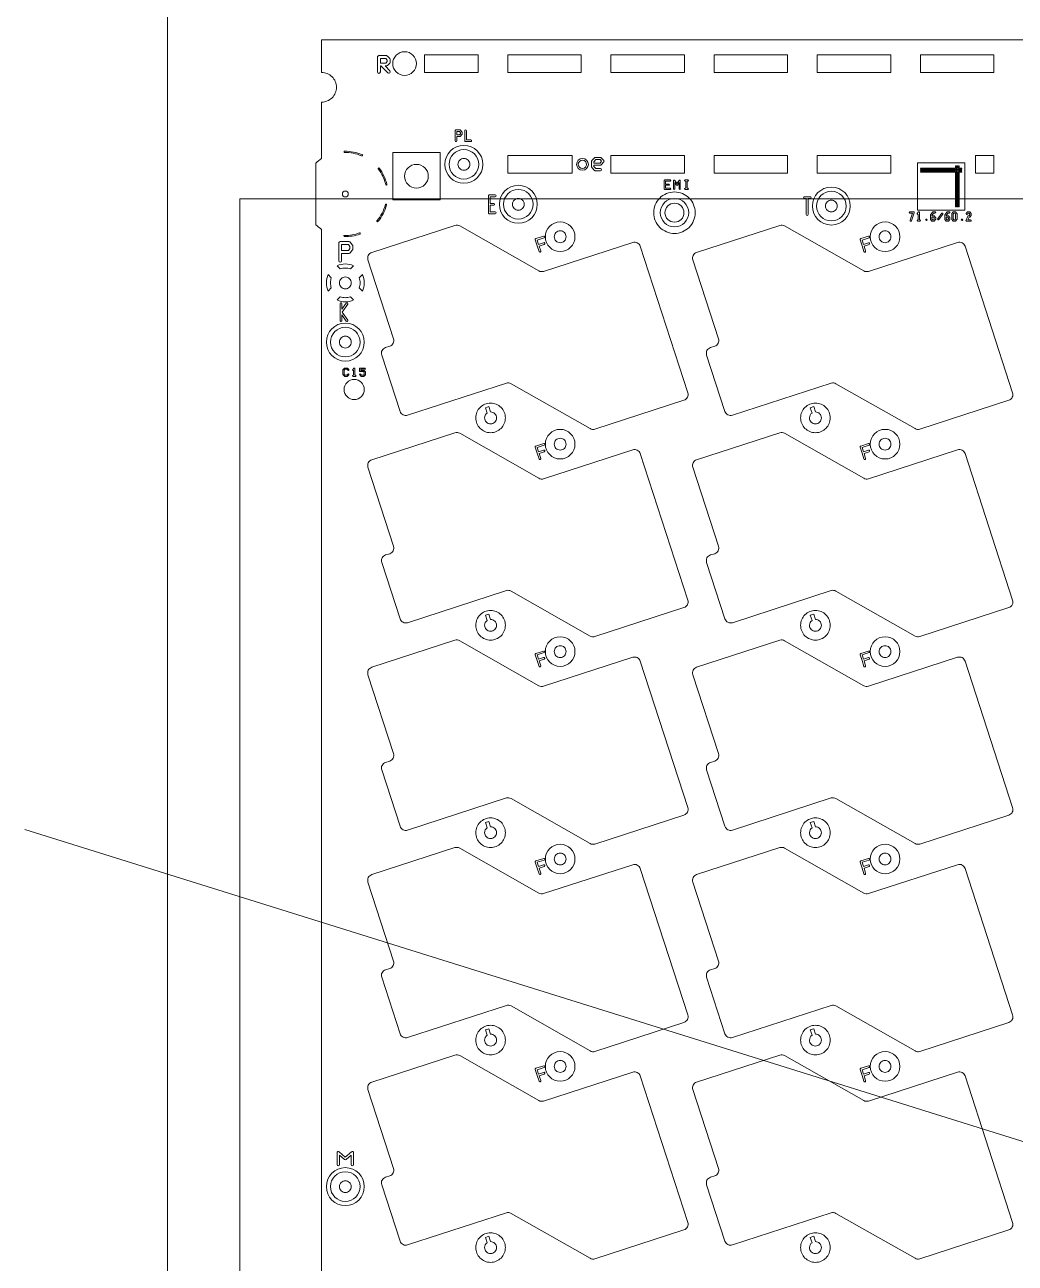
# Model space of a CAD drawing. Extents: x 3811 to 4077, y -444 to -307.
# Drawn here: x 4037.23 to 4045.59, y -376.53 to -366.08 of the extents above; entities that cross this region are included whole.
import ezdxf

# ---------------------------------------------------------------- set-up
doc = ezdxf.new("R2010")
doc.units = 0
doc.layers.get('0').update_dxf_attribs({"lineweight": 9})
doc.layers.add('備註', color=1, linetype='Continuous', lineweight=9)

msp = doc.modelspace()

# ---------------------------------------------------------------- linework, layer by layer
for p, q in [((4042.814, -367.467), (4042.802, -367.467)), ((4044.721, -367.667), (4044.698, -367.667)), ((4040.081, -368.325), (4040.054, -368.298))]:
    msp.add_line(p, q)
at = {"linetype": 'Continuous'}
for points in [[(4038.337, -408.525, -1), (4038.337, -408.485), (4038.437, -408.485), (4038.437, -406.805), (4038.437, -386.525), (4038.337, -386.525, -1), (4038.337, -386.485), (4038.437, -386.485), (4038.437, -366.205), (4038.437, -364.525), (4038.337, -364.525, -1), (4038.337, -364.485), (4038.437, -364.485), (4038.437, -362.355), (4039.737, -362.355), (4065.137, -362.355), (4066.437, -362.355), (4066.437, -364.485), (4066.537, -364.485, -1), (4066.537, -364.525), (4066.437, -364.525), (4066.437, -366.205)], [(4065.137, -366.205), (4039.737, -366.205), (4039.737, -366.48, -0.414215), (4039.862, -366.605, -0.414215), (4039.737, -366.73), (4039.737, -367.205, 0.044688), (4039.687, -367.246), (4039.687, -367.764, 0.044688), (4039.737, -367.804), (4039.737, -386.205, 0.044688), (4039.687, -386.246), (4039.687, -386.764, 0.044688), (4039.737, -386.804), (4039.737, -405.205, 0.044688)], [(4040.208, -366.475), (4040.208, -366.413), (4040.208, -366.351, -0.414226), (4040.221, -366.338), (4040.283, -366.338, -0.200077), (4040.292, -366.342), (4040.312, -366.363, -0.200077), (4040.316, -366.372), (4040.316, -366.392, -0.200077), (4040.312, -366.401), (4040.292, -366.422, -0.200077), (4040.283, -366.425), (4040.272, -366.425)], [(4040.272, -366.425), (4040.312, -366.466, -1), (4040.295, -366.484), (4040.236, -366.425), (4040.233, -366.425), (4040.233, -366.475, -1), (4040.208, -366.475)], [(4040.078, -367.173, -1), (4040.074, -367.183, 0.104909), (4039.931, -367.155, -1), (4039.931, -367.145)], [(4040.287, -367.424, -1), (4040.278, -367.426, 0.106282), (4040.215, -367.293)], [(4042.706, -367.462), (4042.706, -367.392, -0.742416), (4042.715, -367.39), (4042.734, -367.418)], [(4042.734, -367.418), (4042.753, -367.39, -0.742402), (4042.762, -367.392), (4042.762, -367.462, -1), (4042.752, -367.462), (4042.752, -367.409)], [(4042.802, -367.467, -1), (4042.802, -367.457), (4042.809, -367.457), (4042.809, -367.397), (4042.802, -367.397, -1), (4042.802, -367.387), (4042.814, -367.387), (4042.825, -367.387, -1), (4042.825, -367.397), (4042.819, -367.397), (4042.819, -367.457), (4042.825, -367.457, -1), (4042.825, -367.467), (4042.814, -367.467)], [(4042.716, -367.409), (4042.716, -367.462, -1), (4042.706, -367.462)], [(4042.752, -367.409), (4042.738, -367.43, -0.535214), (4042.73, -367.43), (4042.716, -367.409)], [(4040.204, -367.731, 0.111014), (4040.275, -367.595, -1), (4040.285, -367.598)], [(4044.698, -367.667, -1), (4044.698, -367.655), (4044.73, -367.655, -0.519146), (4044.735, -367.663), (4044.711, -367.731, -1), (4044.7, -367.727), (4044.721, -367.667)], [(4044.774, -367.735), (4044.766, -367.735, -1), (4044.766, -367.723), (4044.768, -367.723), (4044.768, -367.678, -0.727583), (4044.761, -367.669)], [(4044.761, -367.669), (4044.769, -367.658, -0.734049), (4044.78, -367.661), (4044.78, -367.723), (4044.782, -367.723, -1), (4044.782, -367.735), (4044.774, -367.735)], [(4045.172, -367.726), (4045.188, -367.693, -0.291832), (4045.194, -367.689), (4045.199, -367.689), (4045.204, -367.682), (4045.204, -367.674), (4045.199, -367.667), (4045.189, -367.667), (4045.183, -367.676, -1), (4045.173, -367.669), (4045.181, -367.658, -0.245285), (4045.186, -367.655), (4045.202, -367.655, -0.245298), (4045.207, -367.658), (4045.215, -367.669, -0.156461), (4045.216, -367.673), (4045.216, -367.684, -0.156474), (4045.215, -367.687), (4045.207, -367.699, -0.245285), (4045.202, -367.701), (4045.198, -367.701), (4045.187, -367.723)], [(4045.187, -367.723), (4045.21, -367.723, -1), (4045.21, -367.735), (4045.178, -367.735, -0.551305), (4045.172, -367.726)], [(4039.867, -368.111, -0.113254), (4039.937, -368.095, -0.113254), (4040.006, -368.111)], [(4040.006, -368.111), (4039.98, -368.137, 0.088223), (4039.937, -368.13, 0.088221), (4039.894, -368.137), (4039.867, -368.111)], [(4039.793, -368.185), (4039.819, -368.212, 0.088223), (4039.812, -368.255, 0.088221), (4039.819, -368.298), (4039.793, -368.325)], [(4040.054, -368.298, 0.088223), (4040.062, -368.255, 0.088221), (4040.054, -368.212), (4040.081, -368.185)], [(4040.081, -368.185, -0.113254), (4040.097, -368.255, -0.113254), (4040.081, -368.325)], [(4039.867, -368.399), (4039.894, -368.372, 0.088223), (4039.937, -368.38, 0.088221), (4039.98, -368.372), (4040.006, -368.399)], [(4040.006, -368.399, -0.113255), (4039.937, -368.415, -0.113253), (4039.867, -368.399)], [(4039.893, -368.574), (4039.893, -368.43, -1), (4039.908, -368.43), (4039.908, -368.478)], [(4039.908, -368.478), (4039.944, -368.426, -1), (4039.957, -368.434), (4039.91, -368.502), (4039.957, -368.57, -1), (4039.944, -368.578), (4039.908, -368.526)], [(4039.908, -368.526), (4039.908, -368.574, -1), (4039.893, -368.574)], [(4040.007, -368.991), (4040.006, -368.992, -1), (4039.999, -368.985)], [(4040.012, -369.044), (4040.002, -369.044, -1), (4040.002, -369.034), (4040.007, -369.034), (4040.007, -368.991)], [(4039.999, -368.985), (4040.009, -368.975, -0.669786), (4040.017, -368.979), (4040.017, -369.034), (4040.022, -369.034, -1), (4040.022, -369.044), (4040.012, -369.044)], [(4039.867, -375.694), (4039.867, -375.594, -0.63678), (4039.884, -375.587), (4039.937, -375.631), (4039.99, -375.587, -0.63678), (4040.007, -375.594), (4040.007, -375.694, -1), (4039.987, -375.694), (4039.987, -375.616)], [(4039.887, -375.616), (4039.887, -375.694, -1), (4039.867, -375.694)], [(4039.987, -375.616), (4039.943, -375.652, -0.362064), (4039.931, -375.652), (4039.887, -375.616)]]:
    msp.add_lwpolyline(points, format="xyb", dxfattribs=at)
for points in [[(4040.337, -366.405, -0.414216), (4040.437, -366.305, -0.414216), (4040.537, -366.405, -0.414216), (4040.437, -366.505, -0.414216)], [(4040.864, -367.056), (4040.864, -367.014), (4040.864, -366.971, -0.414239), (4040.871, -366.964), (4040.904, -366.964, -0.234442), (4040.909, -366.967), (4040.92, -366.981, -0.166397), (4040.922, -366.985), (4040.922, -366.999, -0.166398), (4040.92, -367.004), (4040.909, -367.018, -0.234442), (4040.904, -367.021), (4040.878, -367.021), (4040.878, -367.056, -1)], [(4040.944, -367.056), (4040.944, -366.971, -1), (4040.958, -366.971), (4040.958, -367.049), (4040.995, -367.049, -1), (4040.995, -367.063), (4040.951, -367.063, -0.414239)], [(4040.437, -367.355, 0.414216), (4040.537, -367.455, 0.414216), (4040.637, -367.355, 0.414216), (4040.537, -367.255, 0.414216)], [(4040.887, -367.255, -0.414217), (4040.937, -367.205, -0.414217), (4040.987, -367.255, -0.414217), (4040.937, -367.305, -0.414217)], [(4042.014, -367.276), (4042.014, -367.253), (4042.014, -367.229, -0.190123), (4042.017, -367.223), (4042.038, -367.2, -0.209079), (4042.045, -367.197), (4042.089, -367.197, -0.209079), (4042.095, -367.2), (4042.117, -367.223, -0.394811), (4042.117, -367.235), (4042.095, -367.259, -0.209905), (4042.089, -367.262), (4042.032, -367.262), (4042.032, -367.273), (4042.049, -367.291), (4042.089, -367.291, -1), (4042.089, -367.309), (4042.045, -367.309, -0.209079), (4042.038, -367.306), (4042.017, -367.282, -0.190123)], [(4044.792, -367.321), (4045.082, -367.321), (4045.082, -367.611, 1), (4045.089, -367.611), (4045.089, -367.321), (4045.095, -367.321), (4045.095, -367.611, 1), (4045.102, -367.611), (4045.102, -367.321), (4045.108, -367.321), (4045.108, -367.611, 1), (4045.115, -367.611), (4045.115, -367.321), (4045.132, -367.321, 1), (4045.132, -367.314), (4045.115, -367.314), (4045.115, -367.308), (4045.132, -367.308, 1), (4045.132, -367.3), (4045.115, -367.3), (4045.115, -367.294), (4045.132, -367.294, 1), (4045.132, -367.287), (4045.115, -367.287), (4045.115, -367.27, 1), (4045.108, -367.27), (4045.108, -367.287), (4045.102, -367.287), (4045.102, -367.27, 1), (4045.095, -367.27), (4045.095, -367.287), (4045.089, -367.287), (4045.089, -367.27, 1), (4045.082, -367.27), (4045.082, -367.287), (4044.792, -367.287, 1), (4044.792, -367.294), (4045.082, -367.294), (4045.082, -367.3), (4044.792, -367.3, 1), (4044.792, -367.308), (4045.082, -367.308), (4045.082, -367.314), (4044.792, -367.314, 1)], [(4042.626, -367.462), (4042.626, -367.427), (4042.626, -367.392, -0.414253), (4042.631, -367.387), (4042.677, -367.387, -1), (4042.677, -367.397), (4042.636, -367.397), (4042.636, -367.422), (4042.665, -367.422, -1), (4042.665, -367.432), (4042.636, -367.432), (4042.636, -367.457), (4042.677, -367.457, -1), (4042.677, -367.467), (4042.631, -367.467, -0.414253)], [(4039.912, -367.505, -0.414222), (4039.937, -367.48, -0.414222), (4039.962, -367.505, -0.414222), (4039.937, -367.53, -0.414222)], [(4042.538, -367.663, -0.414215), (4042.713, -367.488, -0.414215), (4042.888, -367.663, -0.414215), (4042.713, -367.838, -0.414215)], [(4041.144, -367.665), (4041.144, -367.593), (4041.144, -367.521, -0.414241), (4041.152, -367.513), (4041.202, -367.513, -1), (4041.202, -367.528), (4041.159, -367.528), (4041.159, -367.585), (4041.189, -367.585, -1), (4041.189, -367.6), (4041.159, -367.6), (4041.159, -367.657), (4041.202, -367.657, -1), (4041.202, -367.672), (4041.152, -367.672, -0.414241)], [(4041.346, -367.592, -0.414217), (4041.396, -367.542, -0.414217), (4041.446, -367.592, -0.414217), (4041.396, -367.642, -0.414217)], [(4043.808, -367.543, -1), (4043.808, -367.528), (4043.833, -367.528), (4043.858, -367.528, -1), (4043.858, -367.543), (4043.84, -367.543), (4043.84, -367.679, -1), (4043.825, -367.679), (4043.825, -367.543)], [(4043.986, -367.607, -0.414217), (4044.036, -367.557, -0.414217), (4044.086, -367.607, -0.414217), (4044.036, -367.657, -0.414217)], [(4044.872, -367.718), (4044.872, -367.695), (4044.872, -367.684, -0.156474), (4044.873, -367.68), (4044.889, -367.658, -0.245285), (4044.894, -367.655), (4044.91, -367.655, -1), (4044.91, -367.667), (4044.897, -367.667), (4044.884, -367.686), (4044.884, -367.689), (4044.902, -367.689, -0.245298), (4044.907, -367.692), (4044.915, -367.703, -0.156461), (4044.916, -367.706), (4044.916, -367.718, -0.156474), (4044.915, -367.721), (4044.907, -367.732, -0.245285), (4044.902, -367.735), (4044.886, -367.735, -0.245298), (4044.881, -367.732), (4044.873, -367.721, -0.156461)], [(4044.933, -367.714), (4044.965, -367.669, -1), (4044.975, -367.676), (4044.943, -367.721, -1)], [(4044.992, -367.718), (4044.992, -367.695), (4044.992, -367.684, -0.156474), (4044.993, -367.68), (4045.009, -367.658, -0.245285), (4045.014, -367.655), (4045.03, -367.655, -1), (4045.03, -367.667), (4045.017, -367.667), (4045.004, -367.686), (4045.004, -367.689), (4045.022, -367.689, -0.245298), (4045.027, -367.692), (4045.035, -367.703, -0.156461), (4045.036, -367.706), (4045.036, -367.718, -0.156474), (4045.035, -367.721), (4045.027, -367.732, -0.245285), (4045.022, -367.735), (4045.006, -367.735, -0.245298), (4045.001, -367.732), (4044.993, -367.721, -0.156461)], [(4045.052, -367.718), (4045.052, -367.673, -0.156474), (4045.053, -367.669), (4045.061, -367.658, -0.245285), (4045.066, -367.655), (4045.082, -367.655, -0.245298), (4045.087, -367.658), (4045.095, -367.669, -0.156461), (4045.096, -367.673), (4045.096, -367.718, -0.156474), (4045.095, -367.721), (4045.087, -367.732, -0.245285), (4045.082, -367.735), (4045.066, -367.735, -0.245298), (4045.061, -367.732), (4045.053, -367.721, -0.156461)], [(4040.128, -368.061, -0.41422), (4040.16, -367.998), (4040.862, -367.77, -0.211093), (4040.902, -367.774), (4041.569, -368.154, 0.211093), (4041.609, -368.158), (4042.361, -367.914, -0.41422), (4042.424, -367.946), (4042.825, -369.182, -0.414215), (4042.793, -369.245), (4042.042, -369.49, -0.211093), (4042.002, -369.485), (4041.335, -369.106, 0.211091), (4041.295, -369.101), (4040.462, -369.372, -0.414218), (4040.399, -369.34), (4040.244, -368.864, -0.414217), (4040.276, -368.801), (4040.312, -368.79, 0.414216), (4040.344, -368.727)], [(4042.868, -368.061, -0.41422), (4042.9, -367.998), (4043.602, -367.77, -0.211093), (4043.642, -367.774), (4044.309, -368.154, 0.211093), (4044.349, -368.158), (4045.101, -367.914, -0.41422), (4045.164, -367.946), (4045.565, -369.182, -0.414215), (4045.533, -369.245), (4044.782, -369.49, -0.211093), (4044.742, -369.485), (4044.075, -369.106, 0.211091), (4044.035, -369.101), (4043.202, -369.372, -0.414218), (4043.139, -369.34), (4042.984, -368.864, -0.414217), (4043.016, -368.801), (4043.052, -368.79, 0.414216), (4043.084, -368.727)], [(4039.881, -368.069), (4039.881, -367.995), (4039.881, -367.92, -0.414226), (4039.894, -367.907), (4039.969, -367.907, -0.235848), (4039.979, -367.912), (4039.998, -367.937, -0.163746), (4040, -367.944), (4040, -367.97, -0.163734), (4039.998, -367.977), (4039.979, -368.002, -0.23584), (4039.969, -368.007), (4039.906, -368.007), (4039.906, -368.069, -1)], [(4039.93, -367.865, -1), (4039.931, -367.855, 0.091818), (4040.056, -367.834, -1), (4040.06, -367.843, -0.091818)], [(4041.539, -367.892, -0.414237), (4041.544, -367.882), (4041.61, -367.861, -1), (4041.614, -367.875), (4041.555, -367.894), (4041.567, -367.93), (4041.609, -367.916, -1), (4041.614, -367.93), (4041.572, -367.944), (4041.585, -367.986, -1), (4041.571, -367.991), (4041.555, -367.942), (4041.555, -367.942)], [(4041.699, -367.866, 0.414217), (4041.749, -367.916, 0.414217), (4041.799, -367.866, 0.414217), (4041.749, -367.816, 0.414217)], [(4044.279, -367.892, -0.414237), (4044.284, -367.882), (4044.35, -367.861, -1), (4044.354, -367.875), (4044.295, -367.894), (4044.307, -367.93), (4044.349, -367.916, -1), (4044.354, -367.93), (4044.312, -367.944), (4044.325, -367.986, -1), (4044.311, -367.991), (4044.295, -367.942), (4044.295, -367.942)], [(4044.439, -367.866, 0.414217), (4044.489, -367.916, 0.414217), (4044.539, -367.866, 0.414217), (4044.489, -367.816, 0.414217)], [(4039.887, -368.255, -0.414217), (4039.937, -368.205, -0.414217), (4039.987, -368.255, -0.414217), (4039.937, -368.305, -0.414217)], [(4039.887, -368.755, -0.414217), (4039.937, -368.705, -0.414217), (4039.987, -368.755, -0.414217), (4039.937, -368.805, -0.414217)], [(4039.917, -369.029), (4039.917, -368.989, -0.200121), (4039.919, -368.985), (4039.929, -368.975, -0.200121), (4039.932, -368.974), (4039.952, -368.974, -0.200121), (4039.956, -368.975), (4039.966, -368.985, -1), (4039.959, -368.992), (4039.95, -368.984), (4039.934, -368.984), (4039.927, -368.991), (4039.927, -369.027), (4039.934, -369.034), (4039.95, -369.034), (4039.959, -369.025, -1), (4039.966, -369.032), (4039.956, -369.042, -0.200121), (4039.952, -369.044), (4039.932, -369.044, -0.200121), (4039.929, -369.042), (4039.919, -369.032, -0.200121)], [(4040.057, -368.999), (4040.057, -368.979, -0.414253), (4040.062, -368.974), (4040.102, -368.974, -1), (4040.102, -368.984), (4040.067, -368.984), (4040.067, -368.994), (4040.092, -368.994, -0.200121), (4040.096, -368.995), (4040.106, -369.005, -0.200121), (4040.107, -369.009), (4040.107, -369.029, -0.200121), (4040.106, -369.032), (4040.096, -369.042, -0.200121), (4040.092, -369.044), (4040.072, -369.044, -0.200121), (4040.069, -369.042), (4040.059, -369.032, -1), (4040.066, -369.025), (4040.074, -369.034), (4040.09, -369.034), (4040.097, -369.027), (4040.097, -369.011), (4040.09, -369.004), (4040.062, -369.004, -0.414253)], [(4039.927, -369.155, -0.414215), (4040.012, -369.07, -0.414215), (4040.097, -369.155, -0.414215), (4040.012, -369.24, -0.414215)], [(4041.037, -369.394, -0.414215), (4041.162, -369.269, -0.414215), (4041.287, -369.394, -0.414215), (4041.162, -369.519, -0.414215)], [(4041.112, -369.394, 0.414217), (4041.162, -369.444, 0.414217), (4041.212, -369.394, 0.414217), (4041.162, -369.344, 0.002897), (4041.161, -369.344), (4041.147, -369.299), (4041.118, -369.308), (4041.133, -369.353, 0.242589)], [(4043.777, -369.394, -0.414215), (4043.902, -369.269, -0.414215), (4044.027, -369.394, -0.414215), (4043.902, -369.519, -0.414215)], [(4043.852, -369.394, 0.414217), (4043.902, -369.444, 0.414217), (4043.952, -369.394, 0.414217), (4043.902, -369.344, 0.002897), (4043.901, -369.344), (4043.887, -369.299), (4043.858, -369.308), (4043.873, -369.353, 0.242589)], [(4040.128, -369.811, -0.41422), (4040.16, -369.748), (4040.862, -369.52, -0.211093), (4040.902, -369.524), (4041.569, -369.904, 0.211093), (4041.609, -369.908), (4042.361, -369.664, -0.41422), (4042.424, -369.696), (4042.825, -370.932, -0.414215), (4042.793, -370.995), (4042.042, -371.24, -0.211093), (4042.002, -371.235), (4041.335, -370.856, 0.211091), (4041.295, -370.851), (4040.462, -371.122, -0.414218), (4040.399, -371.09), (4040.244, -370.614, -0.414217), (4040.276, -370.551), (4040.312, -370.54, 0.414216), (4040.344, -370.477)], [(4041.699, -369.616, 0.414217), (4041.749, -369.666, 0.414217), (4041.799, -369.616, 0.414217), (4041.749, -369.566, 0.414217)], [(4042.868, -369.811, -0.41422), (4042.9, -369.748), (4043.602, -369.52, -0.211093), (4043.642, -369.524), (4044.309, -369.904, 0.211093), (4044.349, -369.908), (4045.101, -369.664, -0.41422), (4045.164, -369.696), (4045.565, -370.932, -0.414215), (4045.533, -370.995), (4044.782, -371.24, -0.211093), (4044.742, -371.235), (4044.075, -370.856, 0.211091), (4044.035, -370.851), (4043.202, -371.122, -0.414218), (4043.139, -371.09), (4042.984, -370.614, -0.414217), (4043.016, -370.551), (4043.052, -370.54, 0.414216), (4043.084, -370.477)], [(4044.439, -369.616, 0.414217), (4044.489, -369.666, 0.414217), (4044.539, -369.616, 0.414217), (4044.489, -369.566, 0.414217)], [(4041.539, -369.642, -0.414237), (4041.544, -369.632), (4041.61, -369.611, -1), (4041.614, -369.625), (4041.555, -369.644), (4041.567, -369.68), (4041.609, -369.666, -1), (4041.614, -369.68), (4041.572, -369.694), (4041.585, -369.736, -1), (4041.571, -369.741), (4041.555, -369.692), (4041.555, -369.692)], [(4044.279, -369.642, -0.414237), (4044.284, -369.632), (4044.35, -369.611, -1), (4044.354, -369.625), (4044.295, -369.644), (4044.307, -369.68), (4044.349, -369.666, -1), (4044.354, -369.68), (4044.312, -369.694), (4044.325, -369.736, -1), (4044.311, -369.741), (4044.295, -369.692), (4044.295, -369.692)], [(4041.037, -371.144, -0.414215), (4041.162, -371.019, -0.414215), (4041.287, -371.144, -0.414215), (4041.162, -371.269, -0.414215)], [(4043.777, -371.144, -0.414215), (4043.902, -371.019, -0.414215), (4044.027, -371.144, -0.414215), (4043.902, -371.269, -0.414215)], [(4041.112, -371.144, 0.414217), (4041.162, -371.194, 0.414217), (4041.212, -371.144, 0.414217), (4041.162, -371.094, 0.002897), (4041.161, -371.094), (4041.147, -371.049), (4041.118, -371.058), (4041.133, -371.103, 0.242589)], [(4043.852, -371.144, 0.414217), (4043.902, -371.194, 0.414217), (4043.952, -371.144, 0.414217), (4043.902, -371.094, 0.002897), (4043.901, -371.094), (4043.887, -371.049), (4043.858, -371.058), (4043.873, -371.103, 0.242589)], [(4040.128, -371.561, -0.41422), (4040.16, -371.498), (4040.862, -371.27, -0.211093), (4040.902, -371.274), (4041.569, -371.654, 0.211093), (4041.609, -371.658), (4042.361, -371.414, -0.41422), (4042.424, -371.446), (4042.825, -372.682, -0.414215), (4042.793, -372.745), (4042.042, -372.99, -0.211093), (4042.002, -372.985), (4041.335, -372.606, 0.211091), (4041.295, -372.601), (4040.462, -372.872, -0.414218), (4040.399, -372.84), (4040.244, -372.364, -0.414217), (4040.276, -372.301), (4040.312, -372.29, 0.414216), (4040.344, -372.227)], [(4041.699, -371.366, 0.414217), (4041.749, -371.416, 0.414217), (4041.799, -371.366, 0.414217), (4041.749, -371.316, 0.414217)], [(4042.868, -371.561, -0.41422), (4042.9, -371.498), (4043.602, -371.27, -0.211093), (4043.642, -371.274), (4044.309, -371.654, 0.211093), (4044.349, -371.658), (4045.101, -371.414, -0.41422), (4045.164, -371.446), (4045.565, -372.682, -0.414215), (4045.533, -372.745), (4044.782, -372.99, -0.211093), (4044.742, -372.985), (4044.075, -372.606, 0.211091), (4044.035, -372.601), (4043.202, -372.872, -0.414218), (4043.139, -372.84), (4042.984, -372.364, -0.414217), (4043.016, -372.301), (4043.052, -372.29, 0.414216), (4043.084, -372.227)], [(4044.439, -371.366, 0.414217), (4044.489, -371.416, 0.414217), (4044.539, -371.366, 0.414217), (4044.489, -371.316, 0.414217)], [(4041.539, -371.392, -0.414237), (4041.544, -371.382), (4041.61, -371.361, -1), (4041.614, -371.375), (4041.555, -371.394), (4041.567, -371.43), (4041.609, -371.416, -1), (4041.614, -371.43), (4041.572, -371.444), (4041.585, -371.486, -1), (4041.571, -371.491), (4041.555, -371.442), (4041.555, -371.442)], [(4044.279, -371.392, -0.414237), (4044.284, -371.382), (4044.35, -371.361, -1), (4044.354, -371.375), (4044.295, -371.394), (4044.307, -371.43), (4044.349, -371.416, -1), (4044.354, -371.43), (4044.312, -371.444), (4044.325, -371.486, -1), (4044.311, -371.491), (4044.295, -371.442), (4044.295, -371.442)], [(4041.037, -372.894, -0.414215), (4041.162, -372.769, -0.414215), (4041.287, -372.894, -0.414215), (4041.162, -373.019, -0.414215)], [(4041.112, -372.894, 0.414217), (4041.162, -372.944, 0.414217), (4041.212, -372.894, 0.414217), (4041.162, -372.844, 0.002897), (4041.161, -372.844), (4041.147, -372.799), (4041.118, -372.808), (4041.133, -372.853, 0.242589)], [(4043.777, -372.894, -0.414215), (4043.902, -372.769, -0.414215), (4044.027, -372.894, -0.414215), (4043.902, -373.019, -0.414215)], [(4043.852, -372.894, 0.414217), (4043.902, -372.944, 0.414217), (4043.952, -372.894, 0.414217), (4043.902, -372.844, 0.002897), (4043.901, -372.844), (4043.887, -372.799), (4043.858, -372.808), (4043.873, -372.853, 0.242589)], [(4040.128, -373.311, -0.41422), (4040.16, -373.248), (4040.862, -373.02, -0.211093), (4040.902, -373.024), (4041.569, -373.404, 0.211093), (4041.609, -373.408), (4042.361, -373.164, -0.41422), (4042.424, -373.196), (4042.825, -374.432, -0.414215), (4042.793, -374.495), (4042.042, -374.74, -0.211093), (4042.002, -374.735), (4041.335, -374.356, 0.211091), (4041.295, -374.351), (4040.462, -374.622, -0.414218), (4040.399, -374.59), (4040.244, -374.114, -0.414217), (4040.276, -374.051), (4040.312, -374.04, 0.414216), (4040.344, -373.977)], [(4042.868, -373.311, -0.41422), (4042.9, -373.248), (4043.602, -373.02, -0.211093), (4043.642, -373.024), (4044.309, -373.404, 0.211093), (4044.349, -373.408), (4045.101, -373.164, -0.41422), (4045.164, -373.196), (4045.565, -374.432, -0.414215), (4045.533, -374.495), (4044.782, -374.74, -0.211093), (4044.742, -374.735), (4044.075, -374.356, 0.211091), (4044.035, -374.351), (4043.202, -374.622, -0.414218), (4043.139, -374.59), (4042.984, -374.114, -0.414217), (4043.016, -374.051), (4043.052, -374.04, 0.414216), (4043.084, -373.977)], [(4041.539, -373.142, -0.414237), (4041.544, -373.132), (4041.61, -373.111, -1), (4041.614, -373.125), (4041.555, -373.144), (4041.567, -373.18), (4041.609, -373.166, -1), (4041.614, -373.18), (4041.572, -373.194), (4041.585, -373.236, -1), (4041.571, -373.241), (4041.555, -373.192), (4041.555, -373.192)], [(4041.699, -373.116, 0.414217), (4041.749, -373.166, 0.414217), (4041.799, -373.116, 0.414217), (4041.749, -373.066, 0.414217)], [(4044.279, -373.142, -0.414237), (4044.284, -373.132), (4044.35, -373.111, -1), (4044.354, -373.125), (4044.295, -373.144), (4044.307, -373.18), (4044.349, -373.166, -1), (4044.354, -373.18), (4044.312, -373.194), (4044.325, -373.236, -1), (4044.311, -373.241), (4044.295, -373.192), (4044.295, -373.192)], [(4044.439, -373.116, 0.414217), (4044.489, -373.166, 0.414217), (4044.539, -373.116, 0.414217), (4044.489, -373.066, 0.414217)], [(4041.037, -374.644, -0.414215), (4041.162, -374.519, -0.414215), (4041.287, -374.644, -0.414215), (4041.162, -374.769, -0.414215)], [(4041.112, -374.644, 0.414217), (4041.162, -374.694, 0.414217), (4041.212, -374.644, 0.414217), (4041.162, -374.594, 0.002897), (4041.161, -374.594), (4041.147, -374.549), (4041.118, -374.558), (4041.133, -374.603, 0.242589)], [(4043.777, -374.644, -0.414215), (4043.902, -374.519, -0.414215), (4044.027, -374.644, -0.414215), (4043.902, -374.769, -0.414215)], [(4043.852, -374.644, 0.414217), (4043.902, -374.694, 0.414217), (4043.952, -374.644, 0.414217), (4043.902, -374.594, 0.002897), (4043.901, -374.594), (4043.887, -374.549), (4043.858, -374.558), (4043.873, -374.603, 0.242589)], [(4040.128, -375.061, -0.41422), (4040.16, -374.998), (4040.862, -374.77, -0.211093), (4040.902, -374.774), (4041.569, -375.154, 0.211093), (4041.609, -375.158), (4042.361, -374.914, -0.41422), (4042.424, -374.946), (4042.825, -376.182, -0.414215), (4042.793, -376.245), (4042.042, -376.49, -0.211093), (4042.002, -376.485), (4041.335, -376.106, 0.211091), (4041.295, -376.101), (4040.462, -376.372, -0.414218), (4040.399, -376.34), (4040.244, -375.864, -0.414217), (4040.276, -375.801), (4040.312, -375.79, 0.414216), (4040.344, -375.727)], [(4042.868, -375.061, -0.41422), (4042.9, -374.998), (4043.602, -374.77, -0.211093), (4043.642, -374.774), (4044.309, -375.154, 0.211093), (4044.349, -375.158), (4045.101, -374.914, -0.41422), (4045.164, -374.946), (4045.565, -376.182, -0.414215), (4045.533, -376.245), (4044.782, -376.49, -0.211093), (4044.742, -376.485), (4044.075, -376.106, 0.211091), (4044.035, -376.101), (4043.202, -376.372, -0.414218), (4043.139, -376.34), (4042.984, -375.864, -0.414217), (4043.016, -375.801), (4043.052, -375.79, 0.414216), (4043.084, -375.727)], [(4041.539, -374.892, -0.414237), (4041.544, -374.882), (4041.61, -374.861, -1), (4041.614, -374.875), (4041.555, -374.894), (4041.567, -374.93), (4041.609, -374.916, -1), (4041.614, -374.93), (4041.572, -374.944), (4041.585, -374.986, -1), (4041.571, -374.991), (4041.555, -374.942), (4041.555, -374.942)], [(4041.699, -374.866, 0.414217), (4041.749, -374.916, 0.414217), (4041.799, -374.866, 0.414217), (4041.749, -374.816, 0.414217)], [(4044.279, -374.892, -0.414237), (4044.284, -374.882), (4044.35, -374.861, -1), (4044.354, -374.875), (4044.295, -374.894), (4044.307, -374.93), (4044.349, -374.916, -1), (4044.354, -374.93), (4044.312, -374.944), (4044.325, -374.986, -1), (4044.311, -374.991), (4044.295, -374.942), (4044.295, -374.942)], [(4044.439, -374.866, 0.414217), (4044.489, -374.916, 0.414217), (4044.539, -374.866, 0.414217), (4044.489, -374.816, 0.414217)], [(4039.887, -375.88, -0.414217), (4039.937, -375.83, -0.414217), (4039.987, -375.88, -0.414217), (4039.937, -375.93, -0.414217)], [(4041.037, -376.394, -0.414215), (4041.162, -376.269, -0.414215), (4041.287, -376.394, -0.414215), (4041.162, -376.519, -0.414215)], [(4043.777, -376.394, -0.414215), (4043.902, -376.269, -0.414215), (4044.027, -376.394, -0.414215), (4043.902, -376.519, -0.414215)], [(4041.112, -376.394, 0.414217), (4041.162, -376.444, 0.414217), (4041.212, -376.394, 0.414217), (4041.162, -376.344, 0.002897), (4041.161, -376.344), (4041.147, -376.299), (4041.118, -376.308), (4041.133, -376.353, 0.242589)], [(4043.852, -376.394, 0.414217), (4043.902, -376.444, 0.414217), (4043.952, -376.394, 0.414217), (4043.902, -376.344, 0.002897), (4043.901, -376.344), (4043.887, -376.299), (4043.858, -376.308), (4043.873, -376.353, 0.242589)]]:
    msp.add_lwpolyline(points, format="xyb", close=True, dxfattribs=at)
for points in [[(4040.606, -366.48), (4040.606, -366.33), (4041.057, -366.33), (4041.057, -366.48)], [(4041.307, -366.48), (4041.307, -366.33), (4041.927, -366.33), (4041.927, -366.48)], [(4042.177, -366.48), (4042.177, -366.33), (4042.797, -366.33), (4042.797, -366.48)], [(4043.047, -366.48), (4043.047, -366.33), (4043.667, -366.33), (4043.667, -366.48)], [(4043.917, -366.48), (4043.917, -366.33), (4044.537, -366.33), (4044.537, -366.48)], [(4044.787, -366.48), (4044.787, -366.33), (4045.407, -366.33), (4045.407, -366.48)], [(4040.233, -366.4), (4040.278, -366.4), (4040.291, -366.387), (4040.291, -366.377), (4040.278, -366.363), (4040.233, -366.363)], [(4040.878, -367.007), (4040.9, -367.007), (4040.908, -366.997), (4040.908, -366.988), (4040.9, -366.978), (4040.878, -366.978)], [(4040.337, -367.555), (4040.337, -367.155), (4040.737, -367.155), (4040.737, -367.555)], [(4041.307, -367.33), (4041.307, -367.18), (4041.849, -367.18), (4041.849, -367.33)], [(4042.032, -367.244), (4042.085, -367.244), (4042.098, -367.229), (4042.085, -367.215), (4042.049, -367.215), (4042.032, -367.233)], [(4042.177, -367.33), (4042.177, -367.18), (4042.797, -367.18), (4042.797, -367.33)], [(4043.047, -367.33), (4043.047, -367.18), (4043.667, -367.18), (4043.667, -367.33)], [(4043.917, -367.33), (4043.917, -367.18), (4044.537, -367.18), (4044.537, -367.33)], [(4044.762, -367.641), (4044.762, -367.241), (4045.162, -367.241), (4045.162, -367.641)], [(4045.252, -367.33), (4045.252, -367.18), (4045.407, -367.18), (4045.407, -367.33)], [(4045.089, -367.3), (4045.089, -367.294), (4045.095, -367.294), (4045.095, -367.3)], [(4045.089, -367.314), (4045.089, -367.308), (4045.095, -367.308), (4045.095, -367.314)], [(4045.102, -367.3), (4045.102, -367.294), (4045.108, -367.294), (4045.108, -367.3)], [(4045.102, -367.314), (4045.102, -367.308), (4045.108, -367.308), (4045.108, -367.314)], [(4044.884, -367.716), (4044.889, -367.723), (4044.899, -367.723), (4044.904, -367.716), (4044.904, -367.708), (4044.899, -367.701), (4044.884, -367.701)], [(4045.004, -367.716), (4045.009, -367.723), (4045.019, -367.723), (4045.024, -367.716), (4045.024, -367.708), (4045.019, -367.701), (4045.004, -367.701)], [(4045.064, -367.716), (4045.069, -367.723), (4045.079, -367.723), (4045.084, -367.716), (4045.084, -367.674), (4045.079, -367.667), (4045.069, -367.667), (4045.064, -367.674)], [(4039.906, -367.982), (4039.963, -367.982), (4039.975, -367.965), (4039.975, -367.949), (4039.963, -367.932), (4039.906, -367.932)]]:
    msp.add_lwpolyline(points, close=True, dxfattribs=at)
for centre, radius in [((4040.937, -367.255), 0.16), ((4040.937, -367.255), 0.125), ((4041.937, -367.255), 0.05), ((4041.937, -367.255), 0.035), ((4041.396, -367.592), 0.16), ((4041.396, -367.592), 0.125), ((4044.036, -367.607), 0.16), ((4044.036, -367.607), 0.125), ((4042.713, -367.663), 0.12), ((4042.713, -367.663), 0.08), ((4041.749, -367.866), 0.125), ((4044.489, -367.866), 0.125), ((4044.838, -367.723), 0.006), ((4045.138, -367.723), 0.006), ((4039.937, -368.755), 0.16), ((4039.937, -368.755), 0.125), ((4041.749, -369.616), 0.125), ((4044.489, -369.616), 0.125), ((4041.749, -371.366), 0.125), ((4044.489, -371.366), 0.125), ((4041.749, -373.116), 0.125), ((4044.489, -373.116), 0.125), ((4041.749, -374.866), 0.125), ((4044.489, -374.866), 0.125), ((4039.937, -375.88), 0.16), ((4039.937, -375.88), 0.125)]:
    msp.add_circle(centre, radius)
for centre, radius, start, end in [((4039.937, -367.505), 0.36, 66.9685, 90.9239), ((4040.219, -367.29), 0.005, 37.2503, 217.2503), ((4039.937, -367.505), 0.36, 12.9857, 37.2522), ((4039.937, -367.505), 0.36, 319.7058, 345.0441), ((4040.207, -367.734), 0.005, 139.707, 319.707), ((4039.937, -368.255), 0.16, 154.155, 180), ((4039.937, -368.255), 0.16, 180, 205.845)]:
    msp.add_arc(centre, radius, start, end)
at = {"layer": '備註', "linetype": 'Continuous'}
msp.add_line((4037.234, -372.867), (4050.382, -376.98), dxfattribs=at)
at = {"layer": '備註', "color": 1, "linetype": 'Continuous'}
msp.add_lwpolyline([(4039.048, -367.546), (4065.627, -367.546), (4065.627, -386.112), (4039.048, -386.112)], close=True, dxfattribs=at)

doc.saveas('drawing.dxf')
